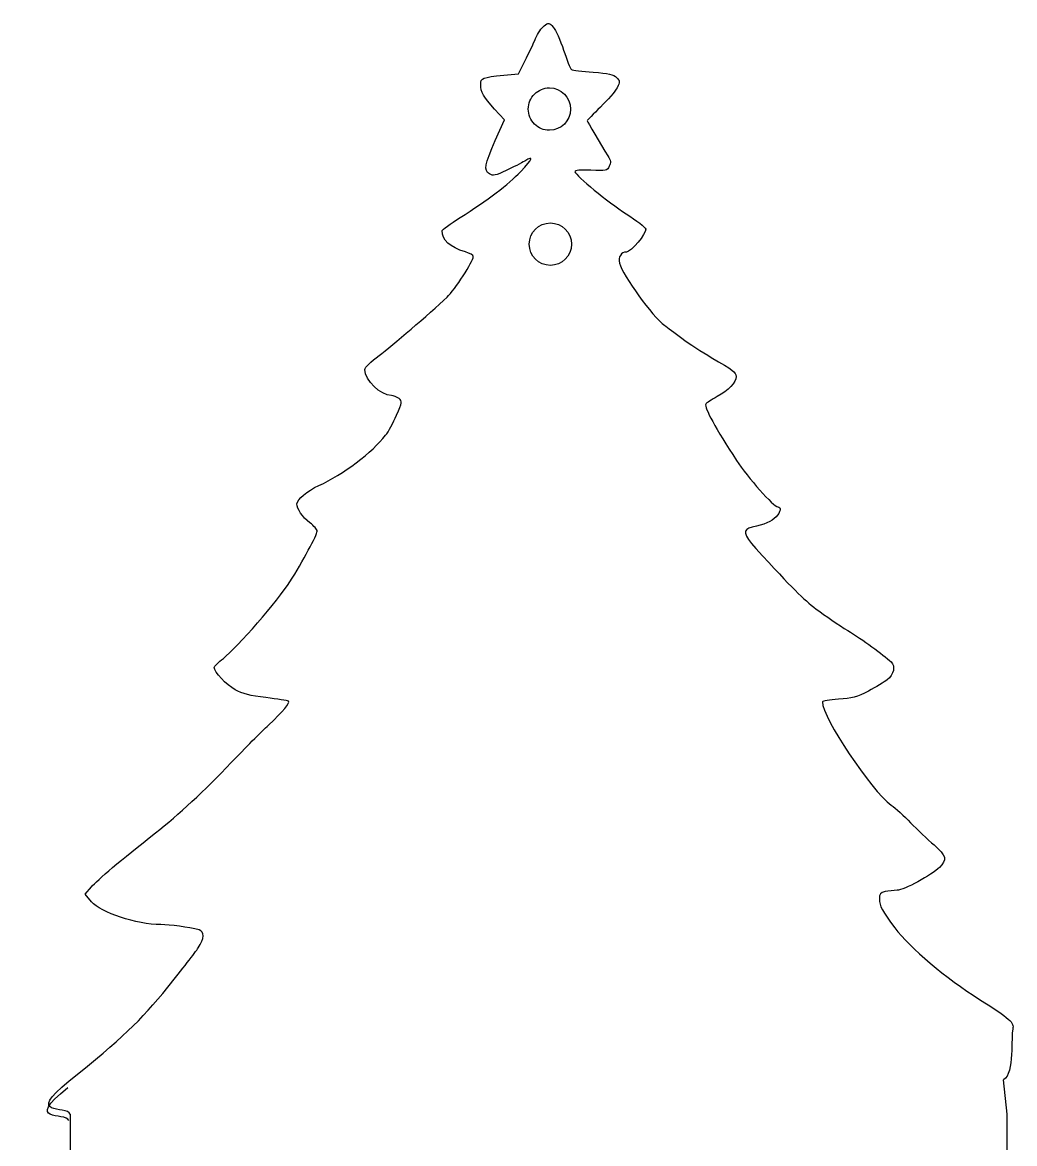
# Model space of a CAD drawing. Extents: x -175 to 628, y 17 to 881.
# Drawn here: x 79 to 362.8, y 559.8 to 880.7 of the extents above; entities that cross this region are included whole.
import ezdxf

# ---------------------------------------------------------------- set-up
doc = ezdxf.new("R2010")
doc.units = 0
doc.layers.add('Layer_1', color=7, linetype='CONTINUOUS')

msp = doc.modelspace()

# ---------------------------------------------------------------- linework, layer by layer
at = {"layer": 'Layer_1', "color": 7}
for points in [[(216.679537, 865.589231), (220.89279, 866.003977), (222.805267, 869.769306)], [(214.292287, 846.954235), (216.910718, 852.868943), (214.096297, 855.896575)], [(98.737223, 628.997291), (96.90981, 631.128814), (98.71341, 633.232556)], [(92.670128, 568.196126), (92.670128, 284.464286), (360.691515, 284.464286), (360.691515, 568.196126), (359.686657, 577.995739)]]:
    msp.add_lwpolyline(points, dxfattribs=at)
for points in [[(225.826455, 876.13145), (226.436287, 877.559681), (227.532293, 879.184592), (228.26214, 879.742297)], [(228.26214, 879.742297), (229.527052, 880.709031), (229.649227, 880.690544), (230.87589, 879.346449)], [(230.87589, 879.346449), (231.583568, 878.570885), (232.909935, 875.627187), (233.82327, 872.804794)], [(222.805268, 869.769306), (223.857075, 871.840272), (225.216547, 874.703218), (225.826462, 876.13145)], [(233.823277, 872.804794), (234.73647, 869.982468), (235.744455, 867.485239), (236.063205, 867.255451)], [(236.063205, 867.255451), (236.38203, 867.02567), (239.186557, 866.662782), (242.295555, 866.44893)], [(210.100747, 863.004901), (210.100747, 864.776498), (210.66192, 864.996975), (216.67953, 865.589231)], [(242.295555, 866.44893), (246.657255, 866.148938), (248.185785, 865.809707), (248.987513, 864.96346)], [(248.987512, 864.96346), (249.986115, 863.909355), (249.991177, 863.7946), (249.118687, 862.016588)], [(214.096297, 855.896575), (210.953002, 859.277986), (210.100755, 860.794142), (210.100755, 863.004901)], [(223.731922, 855.905128), (223.731922, 857.517553), (224.36772, 859.064059), (225.499665, 860.204228)], [(225.499657, 860.204228), (226.631528, 861.344398), (228.16668, 861.984934), (229.767307, 861.984934)], [(229.767315, 861.984934), (233.100645, 861.984934), (235.80279, 859.262882), (235.80279, 855.905128)], [(249.118688, 862.016588), (248.61942, 860.999029), (246.495863, 858.513526), (244.399837, 856.493309)], [(225.499657, 851.605952), (224.367712, 852.746122), (223.731915, 854.29262), (223.731915, 855.905128)], [(235.80279, 855.905128), (235.80279, 852.54723), (233.100645, 849.825179), (229.767315, 849.825179)], [(244.399845, 856.493309), (242.303745, 854.473032), (240.588825, 852.705704), (240.588825, 852.565919)], [(229.767315, 849.825179), (228.166688, 849.825179), (226.631535, 850.465775), (225.499665, 851.605952)], [(240.588825, 852.565919), (240.588825, 852.322889), (244.37574, 845.881374), (246.5109, 842.492512)], [(212.625878, 837.325571), (210.922575, 838.343753), (211.206285, 839.983218), (214.292287, 846.954235)], [(222.686663, 841.021529), (221.749215, 840.456096), (219.37446, 839.230343), (217.409542, 838.29761)], [(221.557912, 838.018724), (225.086925, 841.724676), (225.448838, 842.68754), (222.686663, 841.021529)], [(246.5109, 842.492512), (247.353772, 841.154696), (247.420665, 840.648573), (246.90339, 839.521226)], [(204.187155, 824.836662), (212.181075, 829.852984), (217.953217, 834.233325), (221.557912, 838.018724)], [(217.409542, 838.29761), (214.413862, 836.875659), (213.641227, 836.718625), (212.625878, 837.325571)], [(241.59435, 838.374717), (238.625753, 838.509054), (236.972445, 838.361586), (237.0828, 837.973902)], [(237.0828, 837.973902), (237.442403, 836.707528), (246.492075, 829.261899), (251.718825, 825.932212)], [(246.90339, 839.521226), (246.318705, 838.247199), (245.987595, 838.175682), (241.59435, 838.374717)], [(199.061978, 821.100158), (199.061978, 821.386352), (201.368347, 823.067751), (204.187155, 824.836662)], [(251.718825, 825.932212), (254.704305, 824.030269), (257.219828, 822.051572), (257.308965, 821.53511)], [(223.994205, 817.226834), (223.994205, 820.584656), (226.69641, 823.306707), (230.029672, 823.306707)], [(230.029673, 823.306707), (233.362928, 823.306707), (236.065072, 820.584656), (236.065072, 817.226834)], [(205.764128, 815.008903), (201.236797, 816.405481), (199.061978, 818.382107), (199.061978, 821.100158)], [(257.308965, 821.53511), (257.533298, 820.235424), (253.102485, 814.982006), (251.782065, 814.982006)], [(230.029673, 811.146953), (226.69641, 811.146953), (223.994205, 813.869004), (223.994205, 817.226834)], [(236.065072, 817.226834), (236.065072, 813.869004), (233.362927, 811.146953), (230.029673, 811.146953)], [(200.50248, 802.052345), (202.64181, 804.057662), (207.998183, 812.365189), (207.998183, 813.678118)], [(207.998183, 813.678118), (207.998183, 814.030929), (206.9928, 814.629809), (205.764128, 815.008903)], [(251.782072, 814.982006), (250.291552, 814.982006), (249.358583, 813.493774), (249.809708, 811.835897)], [(249.8097, 811.835897), (250.817978, 808.130567), (259.222028, 796.520175), (262.7544, 793.952397)], [(181.05825, 785.390045), (184.804088, 788.172305), (195.18414, 797.067264), (200.50248, 802.052345)], [(262.7544, 793.952397), (263.428747, 793.462202), (265.636305, 791.822812), (267.660008, 790.309198)], [(267.660008, 790.309198), (269.683792, 788.795735), (273.47412, 786.319813), (276.082875, 784.807378)], [(176.984415, 781.341552), (176.984415, 781.94795), (178.642417, 783.595616), (181.05825, 785.390045)], [(276.082875, 784.807378), (282.313672, 781.195076), (283.166812, 780.540134), (283.166812, 779.369113)], [(184.57023, 773.903201), (181.431832, 773.903201), (176.984422, 778.264162), (176.984422, 781.341552)], [(283.166812, 779.369113), (283.166812, 777.672386), (280.917278, 775.254491), (277.78887, 773.588721)], [(186.740055, 773.017654), (186.178808, 773.504712), (185.202458, 773.903201), (184.57023, 773.903201)], [(277.788862, 773.588721), (276.132068, 772.70652), (274.649963, 771.746012), (274.495418, 771.454297)], [(186.048525, 768.265999), (187.72044, 772.041788), (187.736587, 772.152761), (186.740055, 773.017654)], [(274.495425, 771.454297), (274.015425, 770.548507), (277.407165, 764.330636), (283.286752, 755.337454)], [(182.89467, 762.522259), (183.68784, 763.554986), (185.107065, 766.139666), (186.048532, 768.265999)], [(163.843147, 748.144999), (170.633842, 751.235261), (179.17785, 757.683026), (182.89467, 762.522259)], [(283.286752, 755.337454), (286.501178, 750.420626), (293.947995, 742.021136), (295.092585, 742.021136)], [(157.53528, 742.888046), (157.53528, 744.173471), (160.44546, 746.598754), (163.843148, 748.144999)], [(161.24079, 737.475521), (159.04506, 739.170401), (157.53528, 741.375611), (157.53528, 742.888046)], [(295.092585, 742.021136), (296.162775, 742.021136), (295.907632, 740.528659), (294.599722, 739.137949)], [(294.599715, 739.137949), (293.371935, 737.832349), (291.146588, 736.882271), (287.766233, 736.220381)], [(155.520277, 720.562061), (159.14103, 726.283301), (163.317465, 734.069869), (163.317465, 735.099034)], [(163.317465, 735.099034), (163.317465, 735.524471), (162.38292, 736.593896), (161.24079, 737.475521)], [(287.766233, 736.220381), (284.930903, 735.665201), (285.200483, 734.110601), (288.81753, 730.155889)], [(288.81753, 730.155889), (299.69223, 718.266364), (302.151218, 715.796854), (306.118935, 712.780204)], [(136.48497, 698.663501), (140.386838, 701.728414), (152.206807, 715.326191), (155.520278, 720.562061)], [(306.118935, 712.780204), (308.555662, 710.927539), (312.608287, 708.159814), (315.12456, 706.629679)], [(315.12456, 706.629679), (319.353668, 704.058041), (325.170968, 699.836044), (327.51693, 697.635746)], [(133.880835, 696.042439), (133.880835, 696.358954), (135.052658, 697.538434), (136.484978, 698.663501)], [(327.51693, 697.635746), (328.825882, 696.408004), (328.308022, 694.034299), (326.400615, 692.518901)], [(139.881098, 689.650894), (137.302853, 691.073576), (133.880828, 694.718719), (133.880828, 696.042439)], [(326.400615, 692.518901), (325.606245, 691.887806), (323.182245, 690.434974), (321.01389, 689.290384)], [(148.650037, 687.421226), (144.27264, 687.931391), (141.907485, 688.532801), (139.881098, 689.650894)], [(155.077935, 686.410399), (154.839315, 686.582149), (151.946843, 687.036949), (148.650045, 687.421226)], [(312.472042, 686.949979), (309.942308, 686.807404), (307.872622, 686.466461), (307.872622, 686.192441)], [(321.01389, 689.290384), (317.7456, 687.565181), (316.285005, 687.164989), (312.472042, 686.949979)], [(149.387632, 679.583809), (153.708562, 683.607401), (155.682338, 685.975361), (155.077935, 686.410399)], [(307.872622, 686.192441), (307.872622, 681.680839), (321.670755, 660.995044), (327.584565, 656.640814)], [(138.746033, 668.837111), (142.575128, 672.863299), (147.363855, 677.699291), (149.387625, 679.583809)], [(117.055845, 648.687799), (123.742597, 653.948126), (130.978462, 660.669859), (138.74604, 668.837111)], [(327.584565, 656.640814), (328.74099, 655.789406), (331.224742, 653.518594), (333.104025, 651.594589)], [(333.104033, 651.594589), (334.983232, 649.670591), (337.99692, 646.814396), (339.801052, 645.247436)], [(98.71341, 633.232556), (100.4232, 635.226814), (107.155185, 640.899124), (117.055838, 648.687799)], [(339.801052, 645.247436), (343.353803, 642.161749), (343.611322, 641.080136), (341.33739, 638.794211)], [(341.337382, 638.794211), (339.216885, 636.662449), (331.07274, 632.273321), (329.237723, 632.273321)], [(329.237723, 632.273321), (328.256235, 632.273321), (326.71401, 632.100776), (325.810493, 631.890116)], [(325.810493, 631.890116), (324.464265, 631.576054), (324.171105, 631.216399), (324.186503, 629.897456)], [(324.18651, 629.897456), (324.213285, 627.721714), (324.940687, 626.336936), (328.607955, 621.498859)], [(118.601933, 622.458754), (111.655732, 622.469329), (101.454922, 625.827394), (98.73723, 628.997291)], [(129.544133, 620.913334), (126.529703, 621.710104), (121.258605, 622.454576), (118.601933, 622.458754)], [(129.296205, 615.777004), (131.069678, 618.508714), (131.165145, 620.484949), (129.544132, 620.913334)], [(328.607955, 621.498859), (332.972332, 615.741109), (343.191675, 607.104499), (352.7988, 601.054511)], [(120.572212, 604.534181), (124.583535, 609.505661), (128.50929, 614.564936), (129.296205, 615.777004)], [(92.402048, 577.705939), (107.46189, 589.789541), (112.702185, 594.780304), (120.572212, 604.534181)], [(352.7988, 601.054511), (361.590502, 595.518034), (362.819768, 594.412414), (362.301457, 592.507714)], [(362.30145, 592.507714), (361.76721, 590.544716), (362.843572, 579.876296), (359.686582, 577.995739)], [(92.670128, 568.196126), (91.749495, 570.766076), (79.400648, 567.273769), (92.40204, 577.705939)], [(92.28638, 566.360121), (91.364593, 568.914523), (79.000138, 565.443332), (92.018044, 575.812361)]]:
    msp.add_open_spline(points, degree=3, dxfattribs=at)

doc.saveas('drawing.dxf')
